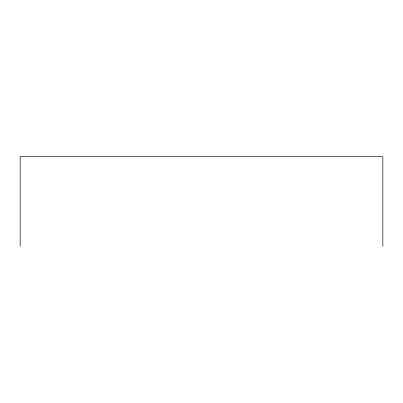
<?xml version="1.0" encoding="UTF-8"?>
<svg xmlns="http://www.w3.org/2000/svg" width="403" height="403" viewBox="0 0 403 403"><rect width="100%" height="100%" fill="white"/><g stroke="black" fill="none" stroke-linecap="round" stroke-linejoin="round"><path stroke-width="0.6" d="M382.85 246.404L382.85 156.596L20.15 156.596L20.15 246.404"/></g></svg>
